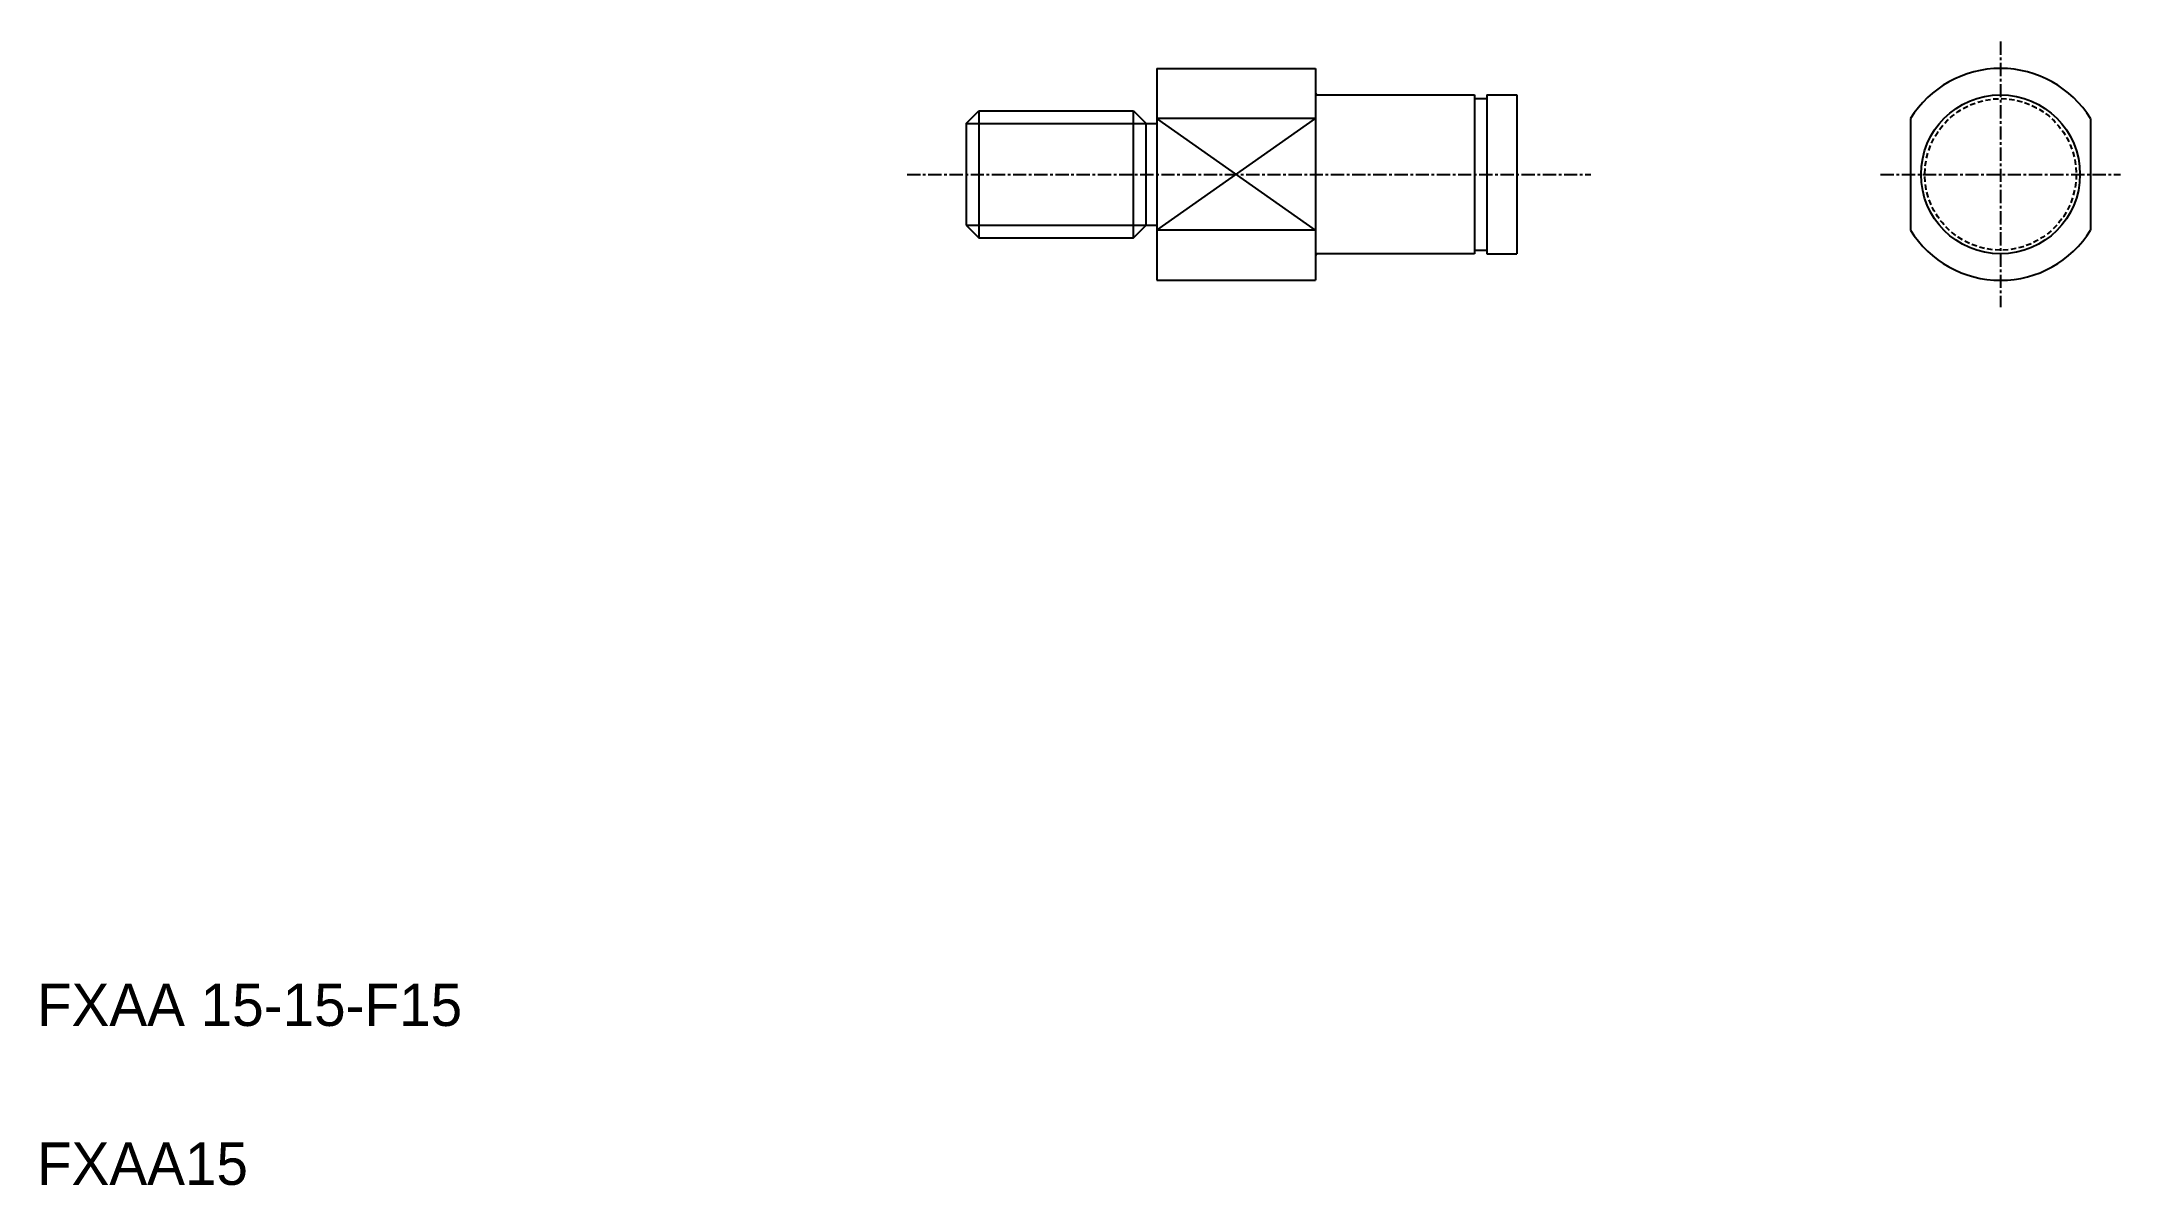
# Model space of a CAD drawing. Extents: x -204 to -8, y 45 to 153.
import ezdxf

# ---------------------------------------------------------------- set-up
doc = ezdxf.new("R2010")
doc.units = 0
doc.linetypes.add('CENTER', pattern=[2, 1.25, -0.25, 0.25, -0.25])
doc.linetypes.add('DASHED', pattern=[0.75, 0.5, -0.25])
doc.layers.get('0').update_dxf_attribs({"linetype": 'CONTINUOUS'})
doc.layers.add('CENTER', color=1, linetype='CENTER')

msp = doc.modelspace()

# ---------------------------------------------------------------- linework, layer by layer
at = {"color": 7, "linetype": 'CONTINUOUS'}
for p, q in [((-98.52, 150.29), (-98.52, 130.29)), ((-98.52, 150.29), (-83.52, 150.29)), ((-83.52, 150.29), (-83.52, 147.99)), ((-83.52, 147.99), (-83.52, 142.59)), ((-83.32, 147.79), (-68.52, 147.79)), ((-79.62, 147.79), (-79.62, 147.79)), ((-75.92, 147.79), (-75.92, 147.79)), ((-68.52, 147.79), (-68.52, 132.79)), ((-68.52, 147.44), (-67.37, 147.44)), ((-67.37, 147.79), (-64.52, 147.79)), ((-67.37, 147.79), (-67.37, 132.79)), ((-64.52, 147.79), (-64.52, 132.79)), ((-116.52, 145.09), (-115.32, 146.29)), ((-115.32, 146.29), (-115.32, 134.29)), ((-115.32, 146.29), (-100.72, 146.29)), ((-100.72, 134.29), (-100.72, 146.29)), ((-100.72, 146.29), (-99.52, 145.09)), ((-83.52, 145.56), (-98.52, 145.56)), ((-27.38, 145.56), (-27.38, 135.03)), ((-10.38, 145.56), (-10.38, 135.03)), ((-116.52, 145.09), (-116.52, 135.49)), ((-99.52, 135.49), (-99.52, 145.09)), ((-99.52, 145.09), (-98.52, 145.09)), ((-83.52, 142.59), (-83.52, 130.29)), ((-116.52, 135.49), (-115.32, 134.29)), ((-100.72, 134.29), (-99.52, 135.49)), ((-99.52, 135.49), (-98.52, 135.49)), ((-115.32, 134.29), (-100.72, 134.29)), ((-83.52, 135.03), (-98.52, 135.03)), ((-68.52, 132.79), (-83.32, 132.79)), ((-68.52, 133.14), (-67.37, 133.14)), ((-67.37, 132.79), (-64.52, 132.79)), ((-98.52, 130.29), (-83.52, 130.29))]:
    msp.add_line(p, q, dxfattribs=at)
at = {"color": 3, "linetype": 'CONTINUOUS'}
for p, q in [((-98.52, 135.03), (-83.52, 145.56)), ((-83.52, 135.03), (-98.52, 145.56)), ((-116.52, 145.09), (-99.52, 145.09)), ((-116.52, 135.49), (-99.52, 135.49))]:
    msp.add_line(p, q, dxfattribs=at)
at = {"color": 7, "linetype": 'CONTINUOUS'}
msp.add_circle((-18.88, 140.29), 7.5, dxfattribs=at)
at = {"color": 3, "linetype": 'DASHED'}
msp.add_circle((-18.88, 140.29), 7.15, dxfattribs=at)
at = {"color": 7, "linetype": 'CONTINUOUS'}
for centre, radius, start, end in [((-18.88, 140.29), 10, 31.7883, 148.2117), ((-83.32, 147.99), 0.2, 180, 270), ((-18.88, 140.29), 10, 211.7883, 328.2117), ((-83.32, 132.59), 0.2, 90, 180)]:
    msp.add_arc(centre, radius, start, end, dxfattribs=at)
at = {"layer": 'CENTER', "color": 1, "linetype": 'CENTER'}
for p, q in [((-18.88, 152.82), (-18.88, 127.76)), ((-122.08, 140.29), (-57.55, 140.29)), ((-30.2, 140.29), (-7.56, 140.29))]:
    msp.add_line(p, q, dxfattribs=at)

# ---------------------------------------------------------------- texts
at = {"color": 7, "linetype": 'CONTINUOUS'}
for s, p in [('FXAA 15-15-F15', (-204.21, 59.91)), ('FXAA15', (-204.21, 44.91))]:
    msp.add_text(s, height=4, dxfattribs=at).set_placement(p)

doc.saveas('drawing.dxf')
